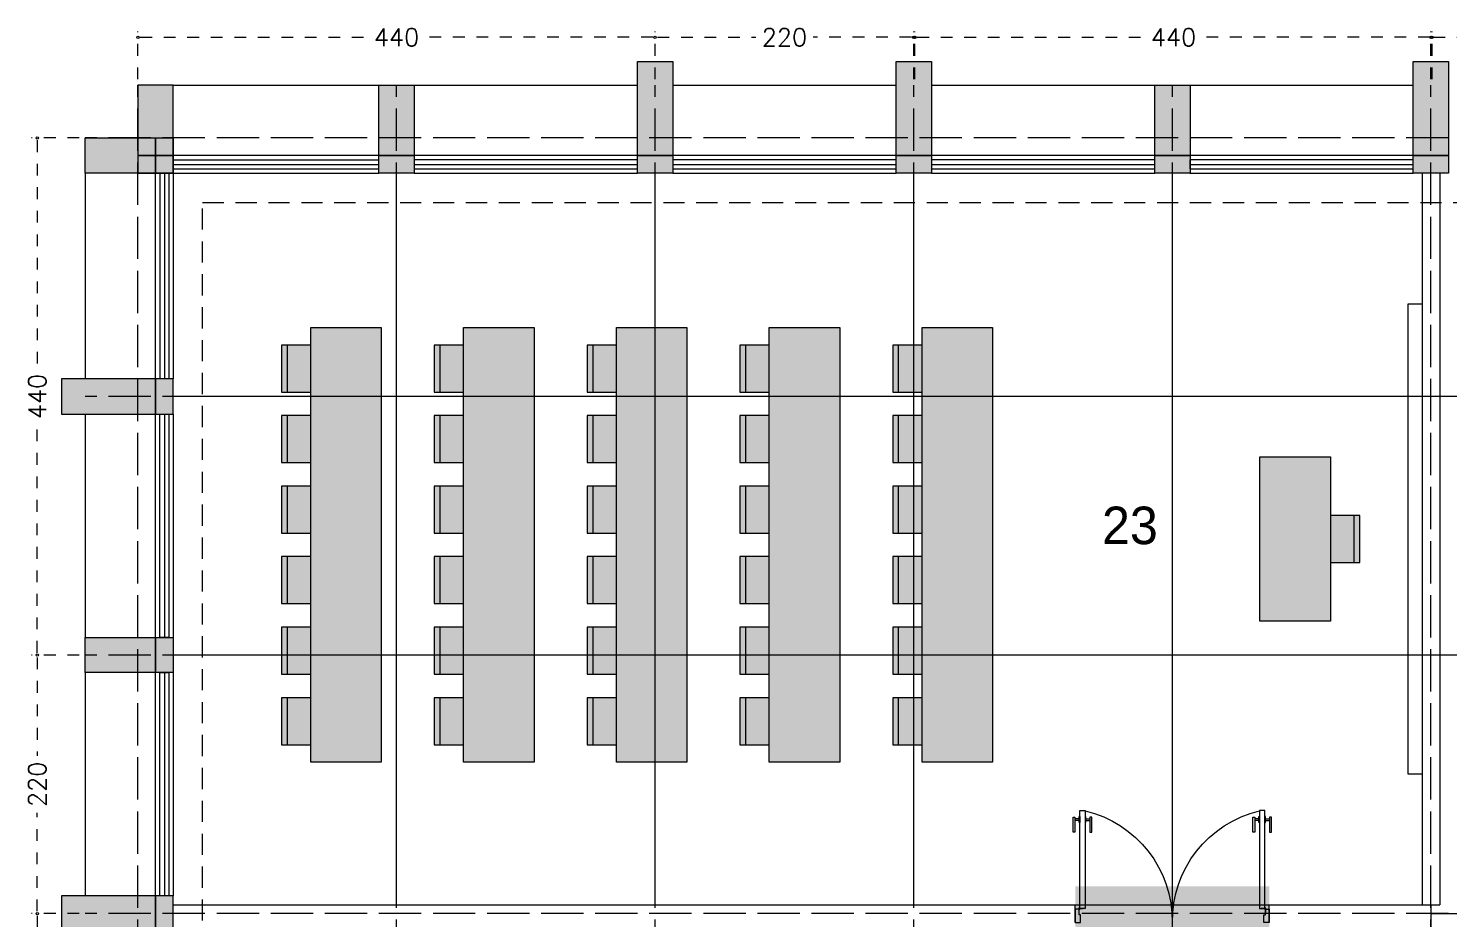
# Model space of a CAD drawing. Header units: metres. Extents: x -175 to 101, y -7 to 93.
# Drawn here: x -115.46 to -103.38, y 37.38 to 44.96 of the extents above; entities that cross this region are included whole.
import ezdxf

# ---------------------------------------------------------------- set-up
doc = ezdxf.new("R2010")
doc.units = ezdxf.units.M
doc.linetypes.add('ACAD_ISO02W100', pattern=[15, 12, -3])
doc.linetypes.add('ST_PUNTOS2', pattern=[0.03175, 0, -0.03175])
for name, color, linetype, lineweight in [('DG_CARPINTERÍA', 251, 'Continuous', 9), ('DG_MOBILIARIO', 252, 'Continuous', 9), ('DG_MURO', 251, 'Continuous', 0), ('DG_SOMBREADO', 251, 'Continuous', 5), ('DG_TEXTO', 7, 'Continuous', 9), ('DG_VIDRIO', 253, 'Continuous', 9)]:
    doc.layers.add(name, color=color, linetype=linetype, lineweight=lineweight)
for name, color, linetype, lineweight, transparency in [('DG_COTAS', 250, 'Continuous', 5, 0.4), ('DG_EJES', 253, 'ACAD_ISO02W100', 5, 0.7), ('DG_PROYECTADA', 253, 'ACAD_ISO02W100', 9, 0.4), ('DG_TRANSPARENTE', 251, 'Continuous', 9, 0.8)]:
    doc.layers.add(name, color=color, linetype=linetype, lineweight=lineweight, transparency=transparency)
doc.styles.add('st_Romans', font='romans.shx')
doc.dimstyles.new('st50cm', dxfattribs={"dimscale": 0.5, "dimtxt": 0.4, "dimasz": 0.04, "dimexe": 0.1, "dimexo": 0.1, "dimgap": 0.1, "dimtad": 0, "dimdec": 1, "dimlfac": 100, "dimzin": 9, "dimdsep": 46, "dimtxsty": 'st_Romans', "dimblk": 'STDAVIDCOTA', "dimcen": 0, "dimdle": 0.05, "dimclrd": 33, "dimclre": 33, "dimclrt": 256, "dimazin": 2, "dimtfac": 1, "dimtdec": 1, "dimtofl": 0, "dimtmove": 0, "dimatfit": 3, "dimldrblk": 'DOTBLANK', "dimfxl": 1, "dimtolj": 1, "dimtzin": 1, "dimlwd": 5, "dimlwe": 5, "dimarcsym": 0})
pattern_1 = [(90, (-105.7314, 35.2255), (-2.20027, 0), []), (180, (-105.7314, 35.2255), (-2e-16, -2.20027), [])]

# ---------------------------------------------------------------- blocks, each defined once
blk = doc.blocks.new('PILAR MARILDITA')
at = {"layer": 'DG_SOMBREADO', "transparency": 33554687}
h = blk.add_hatch(color=252, dxfattribs=at)
h.dxf.hatch_style = 1
h.paths.add_polyline_path([(-4788.306, 2918.811), (-4788.306, 2918.511), (-4789.106, 2918.511), (-4789.106, 2918.811)])
at = {"layer": 'DG_MURO'}
blk.add_lwpolyline([(-4788.306, 2918.511), (-4788.306, 2918.811), (-4789.106, 2918.811), (-4789.106, 2918.511)], close=True, dxfattribs=at)
blk = doc.blocks.new('PILARN UEVO')
at = {"layer": 'DG_SOMBREADO', "transparency": 33554534}
h = blk.add_hatch(color=252, dxfattribs=at)
h.dxf.hatch_style = 1
h.paths.add_polyline_path([(-5353.299, 2897.9), (-5353.599, 2897.9), (-5353.599, 2897.75), (-5353.299, 2897.75)])
at = {"layer": 'DG_MURO'}
blk.add_lwpolyline([(-5353.599, 2897.75), (-5353.299, 2897.75), (-5353.299, 2897.9), (-5353.599, 2897.9)], close=True, dxfattribs=at)
at = {"layer": 'DG_CARPINTERÍA', "linetype": 'Continuous', "rotation": 270}
blk.add_blockref('PILAR MARILDITA', (-8272.11, -1891.356), dxfattribs=at)
blk = doc.blocks.new('PILAR FALSO')
at = {"layer": 'DG_SOMBREADO', "transparency": 33554534}
h = blk.add_hatch(color=252, dxfattribs=at)
h.dxf.hatch_style = 1
h.paths.add_polyline_path([(-5319.966, 2906.44), (-5320.116, 2906.44), (-5320.116, 2906.14), (-5319.966, 2906.14)])
at = {"layer": 'DG_SOMBREADO', "transparency": 33554610}
h = blk.add_hatch(color=252, dxfattribs=at)
h.dxf.hatch_style = 1
h.paths.add_polyline_path([(-5319.366, 2906.14), (-5319.366, 2906.44), (-5319.966, 2906.44), (-5319.966, 2906.14)])
at = {"layer": 'DG_MURO'}
for points in [[(-5319.966, 2906.44), (-5319.966, 2906.14), (-5320.116, 2906.14), (-5320.116, 2906.44)], [(-5319.366, 2906.44), (-5319.366, 2906.14), (-5319.966, 2906.14), (-5319.966, 2906.44)]]:
    blk.add_lwpolyline(points, close=True, dxfattribs=at)
blk = doc.blocks.new('vent marildita')
at = {"layer": 'DG_SOMBREADO'}
blk.add_line((-4564.343, 2986.828), (-4564.343, 2988.728), dxfattribs=at)
blk.add_lwpolyline([(-4563.631, 2986.828), (-4563.631, 2988.728), (-4563.706, 2988.728), (-4563.706, 2986.828)], close=True, dxfattribs=at)
at = {"layer": 'DG_TRANSPARENTE'}
for p, q in [((-4563.743, 2988.728), (-4563.743, 2986.828)), ((-4563.593, 2986.828), (-4563.593, 2988.728))]:
    blk.add_line(p, q, dxfattribs=at)
at = {"layer": 'DG_VIDRIO'}
blk.add_line((-4563.668, 2986.828), (-4563.668, 2988.728), dxfattribs=at)
blk = doc.blocks.new('ven1 marildita')
at = {"layer": 'DG_SOMBREADO'}
blk.add_line((-4566.098, 2973.778), (-4566.098, 2975.528), dxfattribs=at)
blk.add_lwpolyline([(-4565.385, 2973.778), (-4565.385, 2975.528), (-4565.46, 2975.528), (-4565.46, 2973.778)], close=True, dxfattribs=at)
at = {"layer": 'DG_TRANSPARENTE'}
for p, q in [((-4565.498, 2975.528), (-4565.498, 2973.778)), ((-4565.348, 2973.778), (-4565.348, 2975.528))]:
    blk.add_line(p, q, dxfattribs=at)
at = {"layer": 'DG_VIDRIO'}
blk.add_line((-4565.423, 2973.778), (-4565.423, 2975.528), dxfattribs=at)
blk = doc.blocks.new('STDAVIDCOTA')
at = {"color": 7}
blk.add_circle((0, 0), 0.5, dxfattribs=at)
blk = doc.blocks.new('*D182')
at = {"layer": 'Defpoints', "color": 0, "linetype": 'Continuous', "transparency": 16777216}
for p in [(-4965.574, 2839.339), (-4969.974, 2838.932), (-4965.574, 2838.932)]:
    blk.add_point(p, dxfattribs=at)
at = {"layer": 'DG_COTAS', "color": 33, "linetype": 'ST_PUNTOS2', "lineweight": 5, "transparency": 16777216}
for p, q in [((-4969.974, 2838.982), (-4969.974, 2839.389)), ((-4969.954, 2839.339), (-4968.017, 2839.339)), ((-4965.594, 2839.339), (-4967.531, 2839.339)), ((-4965.574, 2838.982), (-4965.574, 2839.389))]:
    blk.add_line(p, q, dxfattribs=at)
at = {"layer": 'DG_COTAS', "color": 33, "linetype": 'Continuous', "lineweight": 5, "transparency": 16777216, "xscale": 0.02, "yscale": 0.02, "zscale": 0.02, "rotation": 180}
blk.add_blockref('STDAVIDCOTA', (-4969.974, 2839.339), dxfattribs=at)
at = {"layer": 'DG_COTAS', "color": 33, "linetype": 'Continuous', "lineweight": 5, "transparency": 16777216, "xscale": 0.02, "yscale": 0.02, "zscale": 0.02}
blk.add_blockref('STDAVIDCOTA', (-4965.574, 2839.339), dxfattribs=at)
at = {"layer": 'DG_COTAS', "linetype": 'Continuous', "transparency": 16777216, "insert": (-4967.774, 2839.339), "char_height": 0.15, "attachment_point": 5, "style": 'st_Romans'}
blk.add_mtext('\\A1;440', dxfattribs=at)
blk = doc.blocks.new('_DotBlank')
at = {"color": 0, "lineweight": -2}
blk.add_line((-0.5, 0), (-1, 0), dxfattribs=at)
blk.add_circle((0, 0), 0.5, dxfattribs=at)
blk = doc.blocks.new('*D183')
at = {"layer": 'Defpoints', "color": 0, "linetype": 'Continuous', "transparency": 16777216}
for p in [(-4963.374, 2839.339), (-4965.574, 2838.932), (-4963.374, 2838.932)]:
    blk.add_point(p, dxfattribs=at)
at = {"layer": 'DG_COTAS', "color": 33, "linetype": 'ST_PUNTOS2', "lineweight": 5, "transparency": 16777216}
for p, q in [((-4965.574, 2838.982), (-4965.574, 2839.389)), ((-4965.554, 2839.339), (-4964.717, 2839.339)), ((-4963.394, 2839.339), (-4964.231, 2839.339)), ((-4963.374, 2838.982), (-4963.374, 2839.389))]:
    blk.add_line(p, q, dxfattribs=at)
at = {"layer": 'DG_COTAS', "color": 33, "linetype": 'Continuous', "lineweight": 5, "transparency": 16777216, "xscale": 0.02, "yscale": 0.02, "zscale": 0.02, "rotation": 180}
blk.add_blockref('STDAVIDCOTA', (-4965.574, 2839.339), dxfattribs=at)
at = {"layer": 'DG_COTAS', "color": 33, "linetype": 'Continuous', "lineweight": 5, "transparency": 16777216, "xscale": 0.02, "yscale": 0.02, "zscale": 0.02}
blk.add_blockref('STDAVIDCOTA', (-4963.374, 2839.339), dxfattribs=at)
at = {"layer": 'DG_COTAS', "linetype": 'Continuous', "transparency": 16777216, "insert": (-4964.474, 2839.339), "char_height": 0.15, "attachment_point": 5, "style": 'st_Romans'}
blk.add_mtext('\\A1;220', dxfattribs=at)
blk = doc.blocks.new('*D184')
at = {"layer": 'Defpoints', "color": 0, "linetype": 'Continuous', "transparency": 16777216}
for p in [(-4956.774, 2839.339), (-4958.974, 2838.932), (-4956.774, 2838.932)]:
    blk.add_point(p, dxfattribs=at)
at = {"layer": 'DG_COTAS', "color": 33, "linetype": 'ST_PUNTOS2', "lineweight": 5, "transparency": 16777216}
for p, q in [((-4958.974, 2838.982), (-4958.974, 2839.389)), ((-4958.954, 2839.339), (-4958.117, 2839.339)), ((-4956.794, 2839.339), (-4957.631, 2839.339)), ((-4956.774, 2838.982), (-4956.774, 2839.389))]:
    blk.add_line(p, q, dxfattribs=at)
at = {"layer": 'DG_COTAS', "color": 33, "linetype": 'Continuous', "lineweight": 5, "transparency": 16777216, "xscale": 0.02, "yscale": 0.02, "zscale": 0.02, "rotation": 180}
blk.add_blockref('STDAVIDCOTA', (-4958.974, 2839.339), dxfattribs=at)
at = {"layer": 'DG_COTAS', "color": 33, "linetype": 'Continuous', "lineweight": 5, "transparency": 16777216, "xscale": 0.02, "yscale": 0.02, "zscale": 0.02}
blk.add_blockref('STDAVIDCOTA', (-4956.774, 2839.339), dxfattribs=at)
at = {"layer": 'DG_COTAS', "linetype": 'Continuous', "transparency": 16777216, "insert": (-4957.874, 2839.339), "char_height": 0.15, "attachment_point": 5, "style": 'st_Romans'}
blk.add_mtext('\\A1;220', dxfattribs=at)
blk = doc.blocks.new('*D189')
at = {"layer": 'Defpoints', "color": 0, "linetype": 'Continuous', "transparency": 16777216}
for p in [(-4970.831, 2831.882), (-4970.424, 2831.882), (-4970.424, 2827.482)]:
    blk.add_point(p, dxfattribs=at)
at = {"layer": 'DG_COTAS', "color": 33, "linetype": 'ST_PUNTOS2', "lineweight": 5, "transparency": 16777216}
for p, q in [((-4970.474, 2831.882), (-4970.881, 2831.882)), ((-4970.831, 2831.862), (-4970.831, 2829.925)), ((-4970.831, 2827.502), (-4970.831, 2829.439)), ((-4970.474, 2827.482), (-4970.881, 2827.482))]:
    blk.add_line(p, q, dxfattribs=at)
at = {"layer": 'DG_COTAS', "color": 33, "linetype": 'Continuous', "lineweight": 5, "transparency": 16777216, "xscale": 0.02, "yscale": 0.02, "zscale": 0.02}
for p, rotation in [((-4970.831, 2831.882), 90), ((-4970.831, 2827.482), 270)]:
    blk.add_blockref('STDAVIDCOTA', p, dxfattribs=dict(at, rotation=rotation))
at = {"layer": 'DG_COTAS', "linetype": 'Continuous', "transparency": 16777216, "insert": (-4970.831, 2829.682), "char_height": 0.15, "attachment_point": 5, "rotation": 90, "style": 'st_Romans'}
blk.add_mtext('\\A1;440', dxfattribs=at)
blk = doc.blocks.new('*D186')
at = {"layer": 'Defpoints', "color": 0, "linetype": 'Continuous', "transparency": 16777216}
for p in [(-4970.831, 2834.082), (-4970.424, 2834.082), (-4970.424, 2831.882)]:
    blk.add_point(p, dxfattribs=at)
at = {"layer": 'DG_COTAS', "color": 33, "linetype": 'ST_PUNTOS2', "lineweight": 5, "transparency": 16777216}
for p, q in [((-4970.474, 2834.082), (-4970.881, 2834.082)), ((-4970.831, 2834.062), (-4970.831, 2833.225)), ((-4970.831, 2831.902), (-4970.831, 2832.739)), ((-4970.474, 2831.882), (-4970.881, 2831.882))]:
    blk.add_line(p, q, dxfattribs=at)
at = {"layer": 'DG_COTAS', "color": 33, "linetype": 'Continuous', "lineweight": 5, "transparency": 16777216, "xscale": 0.02, "yscale": 0.02, "zscale": 0.02}
for p, rotation in [((-4970.831, 2834.082), 90), ((-4970.831, 2831.882), 270)]:
    blk.add_blockref('STDAVIDCOTA', p, dxfattribs=dict(at, rotation=rotation))
at = {"layer": 'DG_COTAS', "linetype": 'Continuous', "transparency": 16777216, "insert": (-4970.831, 2832.982), "char_height": 0.15, "attachment_point": 5, "rotation": 90, "style": 'st_Romans'}
blk.add_mtext('\\A1;220', dxfattribs=at)
blk = doc.blocks.new('*D190')
at = {"layer": 'Defpoints', "color": 0, "linetype": 'Continuous', "transparency": 16777216}
for p in [(-4970.831, 2838.482), (-4970.424, 2838.482), (-4970.424, 2834.082)]:
    blk.add_point(p, dxfattribs=at)
at = {"layer": 'DG_COTAS', "color": 33, "linetype": 'ST_PUNTOS2', "lineweight": 5, "transparency": 16777216}
for p, q in [((-4970.474, 2838.482), (-4970.881, 2838.482)), ((-4970.831, 2838.462), (-4970.831, 2836.525)), ((-4970.831, 2834.102), (-4970.831, 2836.039)), ((-4970.474, 2834.082), (-4970.881, 2834.082))]:
    blk.add_line(p, q, dxfattribs=at)
at = {"layer": 'DG_COTAS', "color": 33, "linetype": 'Continuous', "lineweight": 5, "transparency": 16777216, "xscale": 0.02, "yscale": 0.02, "zscale": 0.02}
for p, rotation in [((-4970.831, 2838.482), 90), ((-4970.831, 2834.082), 270)]:
    blk.add_blockref('STDAVIDCOTA', p, dxfattribs=dict(at, rotation=rotation))
at = {"layer": 'DG_COTAS', "linetype": 'Continuous', "transparency": 16777216, "insert": (-4970.831, 2836.282), "char_height": 0.15, "attachment_point": 5, "rotation": 90, "style": 'st_Romans'}
blk.add_mtext('\\A1;440', dxfattribs=at)
blk = doc.blocks.new('*D198')
at = {"layer": 'Defpoints', "color": 0, "linetype": 'Continuous', "transparency": 16777216}
for p in [(-4958.964, 2839.339), (-4963.364, 2838.932), (-4958.964, 2838.932)]:
    blk.add_point(p, dxfattribs=at)
at = {"layer": 'DG_COTAS', "color": 33, "linetype": 'ST_PUNTOS2', "lineweight": 5, "transparency": 16777216}
for p, q in [((-4963.364, 2838.982), (-4963.364, 2839.389)), ((-4963.344, 2839.339), (-4961.407, 2839.339)), ((-4958.984, 2839.339), (-4960.921, 2839.339)), ((-4958.964, 2838.982), (-4958.964, 2839.389))]:
    blk.add_line(p, q, dxfattribs=at)
at = {"layer": 'DG_COTAS', "color": 33, "linetype": 'Continuous', "lineweight": 5, "transparency": 16777216, "xscale": 0.02, "yscale": 0.02, "zscale": 0.02, "rotation": 180}
blk.add_blockref('STDAVIDCOTA', (-4963.364, 2839.339), dxfattribs=at)
at = {"layer": 'DG_COTAS', "color": 33, "linetype": 'Continuous', "lineweight": 5, "transparency": 16777216, "xscale": 0.02, "yscale": 0.02, "zscale": 0.02}
blk.add_blockref('STDAVIDCOTA', (-4958.964, 2839.339), dxfattribs=at)
at = {"layer": 'DG_COTAS', "linetype": 'Continuous', "transparency": 16777216, "insert": (-4961.164, 2839.339), "char_height": 0.15, "attachment_point": 5, "style": 'st_Romans'}
blk.add_mtext('\\A1;440', dxfattribs=at)
blk = doc.blocks.new('PUERTA DOBLE')
at = {"layer": 'DG_SOMBREADO', "true_color": 0xffffff, "transparency": 33554687}
h = blk.add_hatch(color=7, dxfattribs=at)
h.dxf.hatch_style = 1
h.paths.add_polyline_path([(-5174.482, 2829.768), (-5174.482, 2828.118), (-5174.097, 2828.118), (-5174.097, 2829.768)])
at = {"layer": 'DG_MOBILIARIO'}
for p, q in [((-5175.058, 2829.735), (-5175.058, 2829.771)), ((-5175.043, 2829.735), (-5175.043, 2829.771)), ((-5174.175, 2829.768), (-5174.325, 2829.768)), ((-5175.058, 2829.68), (-5175.058, 2829.644)), ((-5175.043, 2829.68), (-5175.043, 2829.644)), ((-5175.058, 2828.206), (-5175.058, 2828.242)), ((-5175.043, 2828.206), (-5175.043, 2828.242)), ((-5175.058, 2828.151), (-5175.058, 2828.115)), ((-5175.043, 2828.151), (-5175.043, 2828.115)), ((-5174.175, 2828.118), (-5174.325, 2828.118))]:
    blk.add_line(p, q, dxfattribs=at)
for points in [[(-5175.07, 2829.771), (-5174.943, 2829.771), (-5174.943, 2829.786), (-5175.07, 2829.786)], [(-5174.241, 2829.735), (-5174.288, 2829.735), (-5174.288, 2829.768), (-5174.175, 2829.768), (-5174.175, 2829.723), (-5174.241, 2829.723)], [(-5175.128, 2829.73), (-5175.128, 2829.685), (-5174.293, 2829.685), (-5174.293, 2829.73)], [(-5175.076, 2829.73), (-5175.026, 2829.73), (-5175.026, 2829.735), (-5175.076, 2829.735)], [(-5175.076, 2829.685), (-5175.026, 2829.685), (-5175.026, 2829.68), (-5175.076, 2829.68)], [(-5175.07, 2829.644), (-5174.943, 2829.644), (-5174.943, 2829.629), (-5175.07, 2829.629)], [(-5174.293, 2829.7), (-5174.293, 2829.73), (-5174.295, 2829.73), (-5174.295, 2829.7)], [(-5174.288, 2829.737), (-5174.258, 2829.737), (-5174.258, 2829.735), (-5174.288, 2829.735)], [(-5175.128, 2828.156), (-5175.128, 2828.201), (-5174.293, 2828.201), (-5174.293, 2828.156)], [(-5175.076, 2828.201), (-5175.026, 2828.201), (-5175.026, 2828.206), (-5175.076, 2828.206)], [(-5175.07, 2828.242), (-5174.943, 2828.242), (-5174.943, 2828.257), (-5175.07, 2828.257)], [(-5174.293, 2828.186), (-5174.293, 2828.156), (-5174.295, 2828.156), (-5174.295, 2828.186)], [(-5175.076, 2828.156), (-5175.026, 2828.156), (-5175.026, 2828.151), (-5175.076, 2828.151)], [(-5175.07, 2828.115), (-5174.943, 2828.115), (-5174.943, 2828.1), (-5175.07, 2828.1)], [(-5174.241, 2828.151), (-5174.288, 2828.151), (-5174.288, 2828.118), (-5174.175, 2828.118), (-5174.175, 2828.163), (-5174.241, 2828.163)], [(-5174.288, 2828.149), (-5174.258, 2828.149), (-5174.258, 2828.151), (-5174.288, 2828.151)]]:
    blk.add_lwpolyline(points, close=True, dxfattribs=at)
for centre in [(-5174.292, 2829.734), (-5174.292, 2828.152)]:
    blk.add_circle(centre, 0.006, dxfattribs=at)
for centre, start, end in [((-5174.186, 2829.909), 193.4102, 270.6493), ((-5174.186, 2827.976), 89.3507, 166.5898)]:
    blk.add_arc(centre, 0.966, start, end, dxfattribs=at)
blk = doc.blocks.new('SILLA SALON')
at = {"layer": 'DG_TRANSPARENTE', "linetype": 'Continuous', "true_color": 0xffffff, "transparency": 33554687}
h = blk.add_hatch(color=7, dxfattribs=at)
h.dxf.hatch_style = 1
h.paths.add_polyline_path([(-5178.271, 2835.676), (-5178.471, 2835.676), (-5178.471, 2835.276), (-5178.271, 2835.276)])
h.paths.add_polyline_path([(-5178.221, 2835.676), (-5178.271, 2835.676), (-5178.271, 2835.276), (-5178.221, 2835.276)])
at = {"layer": 'DG_MOBILIARIO'}
for p, q in [((-5178.471, 2835.676), (-5178.221, 2835.676)), ((-5178.271, 2835.276), (-5178.271, 2835.676)), ((-5178.221, 2835.676), (-5178.221, 2835.276)), ((-5178.221, 2835.276), (-5178.471, 2835.276))]:
    blk.add_line(p, q, dxfattribs=at)
blk = doc.blocks.new('30 al1')
at = {"layer": 'DG_TRANSPARENTE', "linetype": 'Continuous', "true_color": 0xffffff, "transparency": 33554687}
h = blk.add_hatch(color=7, dxfattribs=at)
h.dxf.hatch_style = 1
h.paths.add_polyline_path([(-5132.276, 2805.971), (-5132.876, 2805.971), (-5132.876, 2802.271), (-5132.276, 2802.271)])
h.paths.add_polyline_path([(-5130.976, 2805.971), (-5131.576, 2805.971), (-5131.576, 2802.271), (-5130.976, 2802.271)])
h.paths.add_polyline_path([(-5129.676, 2805.971), (-5130.276, 2805.971), (-5130.276, 2802.271), (-5129.676, 2802.271)])
h.paths.add_polyline_path([(-5128.376, 2805.971), (-5128.976, 2805.971), (-5128.976, 2802.271), (-5128.376, 2802.271)])
h.paths.add_polyline_path([(-5127.076, 2805.971), (-5127.676, 2805.971), (-5127.676, 2802.271), (-5127.076, 2802.271)])
h.paths.add_polyline_path([(-5124.202, 2804.771), (-5124.802, 2804.771), (-5124.802, 2803.371), (-5124.202, 2803.371)])
at = {"layer": 'DG_MOBILIARIO'}
for points in [[(-5123.421, 2806.071), (-5123.541, 2806.071), (-5123.541, 2802.071), (-5123.421, 2802.071)], [(-5132.276, 2805.971), (-5132.876, 2805.971), (-5132.876, 2802.271), (-5132.276, 2802.271)], [(-5130.976, 2805.971), (-5131.576, 2805.971), (-5131.576, 2802.271), (-5130.976, 2802.271)], [(-5129.676, 2805.971), (-5130.276, 2805.971), (-5130.276, 2802.271), (-5129.676, 2802.271)], [(-5128.376, 2805.971), (-5128.976, 2805.971), (-5128.976, 2802.271), (-5128.376, 2802.271)], [(-5127.076, 2805.971), (-5127.676, 2805.971), (-5127.676, 2802.271), (-5127.076, 2802.271)], [(-5124.802, 2803.371), (-5124.202, 2803.371), (-5124.202, 2804.771), (-5124.802, 2804.771)]]:
    blk.add_lwpolyline(points, close=True, dxfattribs=at)
at = {"layer": 'DG_MOBILIARIO', "rotation": 180}
for p in [(-10311.346, 5641.097), (-10310.046, 5641.097), (-10308.746, 5641.097), (-10307.446, 5641.097), (-10306.146, 5641.097), (-10311.346, 5640.497), (-10310.046, 5640.497), (-10308.746, 5640.497), (-10307.446, 5640.497), (-10306.146, 5640.497), (-10311.346, 5639.897), (-10310.046, 5639.897), (-10308.746, 5639.897), (-10307.446, 5639.897), (-10306.146, 5639.897), (-10311.346, 5639.297), (-10310.046, 5639.297), (-10308.746, 5639.297), (-10307.446, 5639.297), (-10306.146, 5639.297), (-10311.346, 5638.697), (-10310.046, 5638.697), (-10308.746, 5638.697), (-10307.446, 5638.697), (-10306.146, 5638.697), (-10311.346, 5638.097), (-10310.046, 5638.097), (-10308.746, 5638.097), (-10307.446, 5638.097), (-10306.146, 5638.097)]:
    blk.add_blockref('SILLA SALON', p, dxfattribs=at)
at = {"layer": 'DG_MOBILIARIO'}
blk.add_blockref('SILLA SALON', (54.269, -31.406), dxfattribs=at)
blk = doc.blocks.new('COTAS')
at = {"layer": 'DG_COTAS', "linetype": 'Continuous'}
for base, p1, p2, picture, middle in [((-4965.5738, 2839.3393), (-4969.9738, 2838.9322), (-4965.5738, 2838.9322), '*D182', (-4967.7738, 2839.3393)), ((-4958.9638, 2839.3393), (-4963.3638, 2838.9322), (-4958.9638, 2838.9322), '*D198', (-4961.1638, 2839.3393))]:
    dim = blk.add_linear_dim(base=base, p1=p1, p2=p2, dimstyle='st50cm', dxfattribs=at)
    dim.commit()
    dim.dimension.update_dxf_attribs({"geometry": picture, "text_midpoint": middle})
for base, p1, p2, picture, middle in [((-4963.3738, 2839.3393), (-4965.5738, 2838.9322), (-4963.3738, 2838.9322), '*D183', (-4964.4738, 2839.3393)), ((-4956.7738, 2839.3393), (-4958.9738, 2838.9322), (-4956.7738, 2838.9322), '*D184', (-4957.8738, 2839.3393))]:
    dim = blk.add_linear_dim(base=base, p1=p1, p2=p2, dimstyle='st50cm', override={"dimtmove": 1}, dxfattribs=at)
    dim.commit()
    dim.dimension.update_dxf_attribs({"geometry": picture, "text_midpoint": middle})
for base, p1, p2, picture, middle in [((-4970.8309, 2838.4822), (-4970.4238, 2834.0822), (-4970.4238, 2838.4822), '*D190', (-4970.8309, 2836.2822)), ((-4970.8309, 2834.0822), (-4970.4238, 2831.8822), (-4970.4238, 2834.0822), '*D186', (-4970.8309, 2832.9822)), ((-4970.8309, 2831.8822), (-4970.4238, 2827.4822), (-4970.4238, 2831.8822), '*D189', (-4970.8309, 2829.6822))]:
    dim = blk.add_linear_dim(base=base, p1=p1, p2=p2, angle=90, dimstyle='st50cm', override={"dimtmove": 1}, dxfattribs=at)
    dim.commit()
    dim.dimension.update_dxf_attribs({"geometry": picture, "text_midpoint": middle})

msp = doc.modelspace()

# ---------------------------------------------------------------- hatches: boundary and pattern name
at = {"layer": 'DG_TRANSPARENTE', "linetype": 'Continuous', "transparency": 33554508}
h = msp.add_hatch(dxfattribs=at)
h.set_pattern_fill('ANSI37', color=256, scale=0.693, angle=45)
h.set_pattern_definition(pattern_1)
h.paths.add_polyline_path([(-101.3314, 37.3505), (-101.4064, 37.3505), (-101.4064, 37.4255), (-103.5314, 37.4255), (-103.5314, 35.2255), (-101.3314, 35.2255)])
h.paths.add_polyline_path([(-101.3314, 35.2255), (-103.5314, 35.2255), (-103.5314, 33.0255), (-101.3314, 33.0255)])
h.paths.add_polyline_path([(-99.1314, 35.2255), (-101.3314, 35.2255), (-101.3314, 33.0255), (-99.1314, 33.0255)])
h.paths.add_polyline_path([(-99.1314, 36.6505), (-101.3064, 36.6505), (-101.3064, 37.3505), (-101.3314, 37.3505), (-101.3314, 35.2255), (-99.1314, 35.2255)])
edge = h.paths.add_edge_path()
edge.add_line((-98.1073, 36.0536), (-98.1091, 36.0536))
edge.add_line((-98.1091, 36.0536), (-98.1091, 36.0867))
edge.add_line((-98.1091, 36.0867), (-98.0568, 36.0867))
edge.add_line((-98.0568, 36.0867), (-98.0568, 36.0917))
edge.add_line((-98.0568, 36.0917), (-98.0393, 36.0917))
edge.add_line((-98.0393, 36.0917), (-98.0393, 36.1277))
edge.add_line((-98.0393, 36.1277), (-98.0513, 36.1277))
edge.add_line((-98.0513, 36.1277), (-98.0513, 36.1427))
edge.add_line((-98.0513, 36.1427), (-97.9238, 36.1427))
edge.add_line((-97.9238, 36.1427), (-97.9238, 36.1277))
edge.add_line((-97.9238, 36.1277), (-98.0243, 36.1277))
edge.add_line((-98.0243, 36.1277), (-98.0243, 36.0917))
edge.add_line((-98.0243, 36.0917), (-98.0068, 36.0917))
edge.add_line((-98.0068, 36.0917), (-97.2316, 36.0867))
edge.add_arc((-97.2357, 36.0911), 0.006, 240, 313.02419, ccw=False)
edge.add_line((-97.2387, 36.0859), (-97.2387, 36.0686))
edge.add_line((-97.2387, 36.0686), (-97.2367, 36.0686))
edge.add_line((-97.2367, 36.0686), (-97.2367, 36.0867))
edge.add_line((-97.2367, 36.0867), (-97.2369, 36.0852))
edge.add_arc((-97.2357, 36.0911), 0.006, 43.48508, 258.76623, ccw=False)
edge.add_line((-97.2314, 36.0952), (-97.2314, 36.1251))
edge.add_line((-97.2314, 36.1251), (-97.2314, 36.6505))
edge.add_line((-97.2314, 36.6505), (-99.1314, 36.6505))
edge.add_line((-99.1314, 36.6505), (-99.1314, 35.2255))
edge.add_line((-99.1314, 35.2255), (-97.174, 35.2255))
edge.add_arc((-97.139, 36.2049), 0.98, 188.87915, 267.95707, ccw=False)
h.paths.add_polyline_path([(-96.9314, 35.2255), (-99.1314, 35.2255), (-99.1314, 33.0255), (-97.2314, 33.0255), (-97.2314, 33.1005), (-97.2314, 33.0255), (-97.0814, 33.0255), (-97.0814, 33.1005), (-96.9314, 33.1005)])
edge = h.paths.add_edge_path(flags=16)
edge.add_arc((-97.2357, 34.3591), 0.006, 350.40593, 459.59407)
edge.add_line((-97.2367, 34.365), (-97.2367, 34.3634))
edge.add_line((-97.2367, 34.3634), (-97.2328, 34.3581))
edge.add_line((-97.2328, 34.3581), (-97.2298, 34.3581))
h.paths.add_polyline_path([(-98.0513, 34.4526), (-97.9238, 34.4526), (-97.9238, 34.4376), (-98.0243, 34.4376), (-98.0243, 34.4016), (-98.0068, 34.4016), (-98.0068, 34.3634), (-98.0068, 34.3584), (-98.0243, 34.3584), (-98.0243, 34.3224), (-97.9238, 34.3224), (-97.9238, 34.3074), (-98.0513, 34.3074), (-98.0513, 34.3224), (-98.0393, 34.3224), (-98.0393, 34.3584), (-98.0568, 34.3584), (-98.0568, 34.3634), (-98.0068, 34.3634), (-98.0068, 34.3966), (-98.0568, 34.3966), (-98.0568, 34.4016), (-98.0393, 34.4016), (-98.0393, 34.4376), (-98.0513, 34.4376)], flags=16)
h.paths.add_polyline_path([(-97.2367, 34.3816), (-97.2367, 34.3634), (-97.2387, 34.3634), (-97.2387, 34.3816)], flags=16)
h.paths.add_polyline_path([(-103.5314, 35.2255), (-105.7314, 35.2255), (-105.7314, 33.0255), (-103.5314, 33.0255), (-103.5314, 33.1005), (-104.2064, 33.1005), (-104.2064, 33.8005), (-103.5314, 33.8005)])
h.paths.add_polyline_path([(-105.7314, 35.2255), (-107.8564, 35.2255), (-107.8564, 34.301), (-107.1564, 34.301), (-107.1564, 33.0255), (-105.7314, 33.0255)])
h.paths.add_polyline_path([(-105.7314, 37.3505), (-107.1564, 37.3505), (-107.1564, 36.15), (-107.8564, 36.15), (-107.8564, 35.2255), (-105.7314, 35.2255)])
h.paths.add_polyline_path([(-103.5314, 37.3505), (-103.5564, 37.3505), (-103.5564, 36.6505), (-104.8064, 36.6505), (-104.8064, 37.3505), (-105.7314, 37.3505), (-105.7314, 35.2255), (-103.5314, 35.2255)])
h.paths.add_polyline_path([(-101.4064, 39.6255), (-103.4564, 39.6255), (-103.4564, 37.5005), (-103.5314, 37.5005), (-103.5314, 37.4255), (-101.4064, 37.4255)])
h.paths.add_polyline_path([(-101.4064, 41.8255), (-103.4564, 41.8255), (-103.4564, 39.6255), (-101.4064, 39.6255)])
h.paths.add_polyline_path([(-101.4064, 43.7255), (-101.4814, 43.7255), (-101.4814, 43.8755), (-101.4814, 44.0255), (-103.3814, 44.0255), (-103.3814, 43.8755), (-103.3814, 43.7255), (-103.4564, 43.7255), (-103.4564, 41.8255), (-101.4064, 41.8255)])
h = msp.add_hatch(dxfattribs=at)
h.set_pattern_fill('ANSI37', color=256, scale=0.693, angle=45)
h.set_pattern_definition(pattern_1)
h.paths.add_polyline_path([(-103.6064, 37.5005), (-103.6064, 43.7255), (-114.2314, 43.7255), (-114.2314, 37.5005)])

# ---------------------------------------------------------------- linework, layer by layer
at = {"layer": 'DG_EJES', "ltscale": 0.03}
for p, q in [((-114.5314, 25.9755), (-114.5314, 44.4755)), ((-110.1314, 25.9755), (-110.1314, 44.4755)), ((-107.9314, 25.9755), (-107.9314, 44.4755)), ((-103.5314, 25.9755), (-103.5314, 44.4755)), ((-96.4814, 44.0255), (-114.9814, 44.0255)), ((-96.4814, 39.6255), (-114.9814, 39.6255)), ((-96.4814, 37.4255), (-114.9814, 37.4255))]:
    msp.add_line(p, q, dxfattribs=at)
at = {"layer": 'DG_EJES', "ltscale": 0.03, "transparency": 33554483}
for p, q in [((-112.3314, 25.9755), (-112.3314, 44.4755)), ((-105.7314, 25.9755), (-105.7314, 44.4755)), ((-96.4814, 41.8255), (-114.9814, 41.8255))]:
    msp.add_line(p, q, dxfattribs=at)
at = {"layer": 'DG_MURO'}
for p, q in [((-103.6064, 43.7255), (-103.6064, 37.5005)), ((-103.4564, 43.7255), (-103.4564, 37.5005)), ((-114.2314, 37.5005), (-103.4564, 37.5005))]:
    msp.add_line(p, q, dxfattribs=at)
at = {"layer": 'DG_PROYECTADA', "ltscale": 0.015}
msp.add_lwpolyline([(-113.9814, 26.7255), (-113.9814, 43.4755), (-97.2314, 43.4755)], dxfattribs=at)

# ---------------------------------------------------------------- block references
at = {"linetype": 'Continuous', "rotation": 270}
for name, p in [('ven1 marildita', (-3088.0097, -4521.6222)), ('vent marildita', (-3099.0097, -4519.8677)), ('vent marildita', (-3096.8097, -4519.8677)), ('vent marildita', (-3094.6097, -4519.8677)), ('vent marildita', (-3092.4097, -4519.8677))]:
    msp.add_blockref(name, p, dxfattribs=at)
at = {"linetype": 'Continuous', "xscale": -1, "rotation": 180}
for name, p in [('ven1 marildita', (4451.1163, 3017.5038)), ('vent marildita', (4449.3619, 3028.5038)), ('vent marildita', (4449.3619, 3026.3038))]:
    msp.add_blockref(name, p, dxfattribs=at)
at = {"layer": 'DG_COTAS', "linetype": 'Continuous'}
msp.add_blockref('COTAS', (4855.4425, -2794.4567), dxfattribs=at)
at = {"layer": 'DG_MURO', "xscale": -1}
for name, p, rotation in [('PILARN UEVO', (5243.3176, 2941.6258), 180), ('PILARN UEVO', (5245.5176, 2941.6258), 180), ('PILARN UEVO', (5249.9176, 2941.6258), 180), ('PILAR FALSO', (-3020.6718, 5363.8414), 270), ('30 al1', (5019.8148, 2844.6838), 180), ('PUERTA DOBLE', (2723.2111, -5136.8248), 90.0000000001638)]:
    msp.add_blockref(name, p, dxfattribs=dict(at, rotation=rotation))
at = {"layer": 'DG_MURO'}
for name, p, rotation in [('PILAR FALSO', (2793.959, 5363.8414), 90.00000000000001), ('PILAR FALSO', (2800.559, 5363.8414), 90.00000000000001), ('PILAR FALSO', (-5434.3473, 2950.1659), 180), ('PILARN UEVO', (-3012.1317, -5311.6235), 270), ('PILAR FALSO', (-5434.3473, 2945.9159), 180), ('PILARN UEVO', (-3012.1317, -5316.0235), 270)]:
    msp.add_blockref(name, p, dxfattribs=dict(at, rotation=rotation))

# ---------------------------------------------------------------- texts
at = {"layer": 'DG_TEXTO', "insert": (-106.33, 40.8885), "char_height": 0.319369, "attachment_point": 1}
msp.add_mtext_dynamic_manual_height_columns('{\\fCentury Gothic|b0|i0|c0|p34;23}', width=0.660603, gutter_width=1.5968, heights=[0], dxfattribs=at)

doc.saveas('drawing.dxf')
